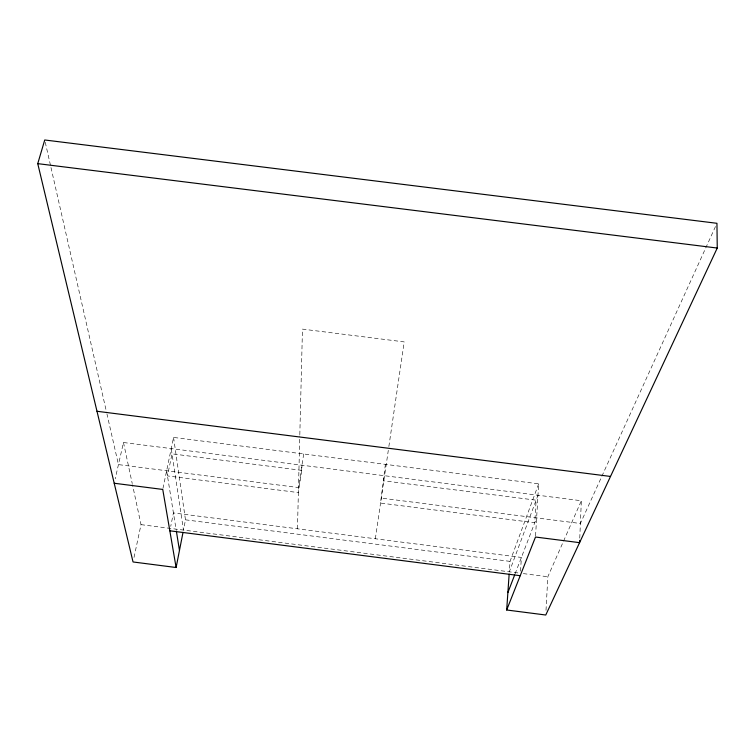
<?xml version="1.0" encoding="UTF-8"?>
<svg xmlns="http://www.w3.org/2000/svg" width="755" height="755" viewBox="0 0 755 755"><rect width="100%" height="100%" fill="white"/><g stroke="black" fill="none" stroke-linecap="round" stroke-linejoin="round"><path stroke-width="0.57" stroke-dasharray="3.77 2.83" d="M297.47 528.802L299.792 435.918M299.82 434.748L302.462 329.114L404.199 341.902L388.476 449.149M301.802 470.365L172.027 453.849L167.459 475.905L298.376 492.59L301.802 470.365L301.953 465.212M579.764 538.145L581.35 500.754L123.48 442.515L115.204 478.859M546.007 610.37L547.828 576.745L581.35 500.754M535.559 535.908L538.664 483.832L173.556 437.428L162.976 488.343M520.516 571.139L521.403 557.445L173.433 512.938L170.734 526.339M538.664 483.832L510.031 561.371L509.314 571.818L537.985 495.242M385.39 464.353L380.567 503.075L534.766 522.734L536.125 500.188L383.276 480.737L384.021 475.65M375.339 538.768L388.306 450.32M303.689 453.972L298.499 487.56L118.45 464.608L106.993 414.136M173.556 437.428L185.485 519.827L183.465 530.076L171.243 448.583M134.012 557.445L141.015 524.64L132.493 484.71M515.061 573.894L536.626 517.911M715.485 226.519L580.387 523.489L381.303 498.111M185.485 519.827L510.031 561.371M141.015 524.64L518.647 573.007M523.319 573.611L547.828 576.745M45.253 142.28L50.727 166.374M50.981 167.516L106.729 412.994M123.48 442.515L132.248 483.577M166.629 470.752L176.179 529.963"/><path stroke-width="1.13" d="M579.661 540.401L579.566 542.656L535.493 537.031L506.68 609.993L545.761 615.014L717.25 248.046L716.948 223.301L44.734 139.986L37.75 163.646L133.04 561.965L176.113 567.505L183.021 532.332M506.68 609.993L509.153 574.121M507.888 592.543L514.646 574.999M37.75 163.646L717.25 248.046M96.989 411.277L610.512 476.443M114.213 483.247L162.75 489.438L176.113 567.505M169.828 530.803L520.223 575.697M176.359 531.095L179.473 550.395"/></g></svg>
